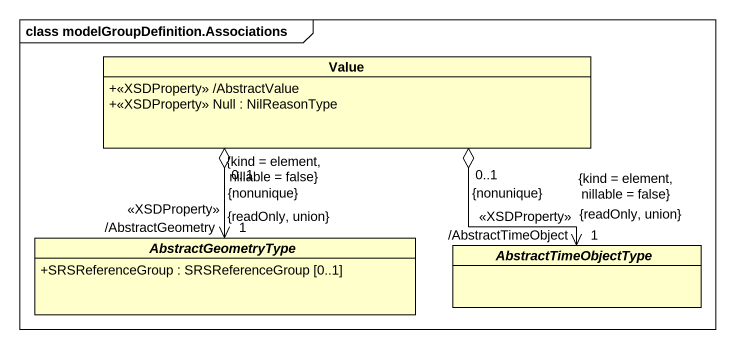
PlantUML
@startuml
mainframe class modelGroupDefinition.Associations
hide circle
hide empty members
skinparam classAttributeIconSize 0
class Value {
  +<<XSDProperty>> /AbstractValue
  +<<XSDProperty>> Null : NilReasonType
}
abstract class AbstractGeometryType {
  +SRSReferenceGroup : SRSReferenceGroup [0..1]
}
abstract class AbstractTimeObjectType
Value "0..1\n{nonunique}" o--> "/AbstractGeometry\n<<XSDProperty>>\n1\n{kind = element, nillable = false}\n{readOnly, union}" AbstractGeometryType
Value "0..1\n{nonunique}" o--> "/AbstractTimeObject\n<<XSDProperty>>\n1\n{kind = element, nillable = false}\n{readOnly, union}" AbstractTimeObjectType
@enduml
